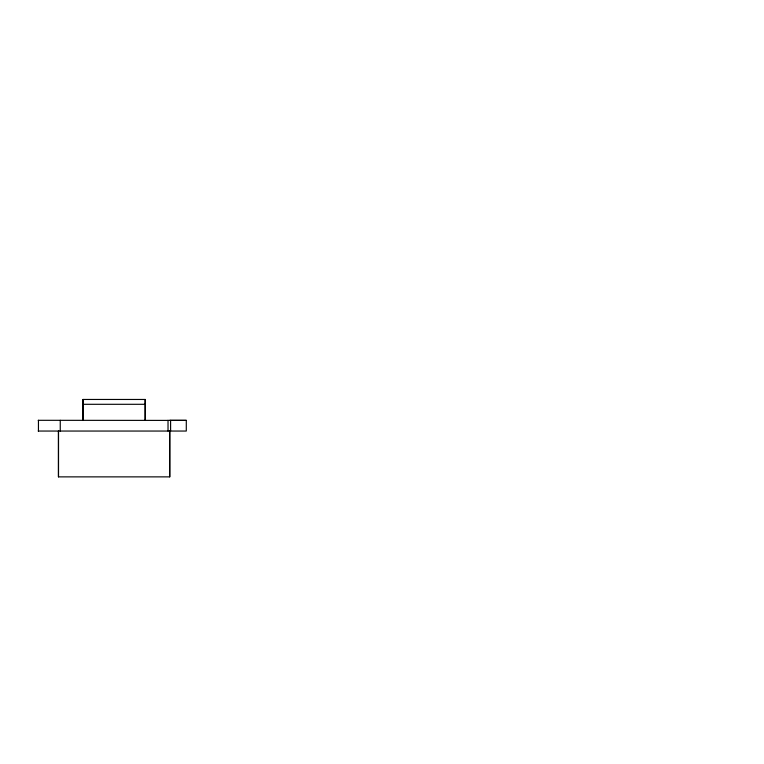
<?xml version="1.0" encoding="UTF-8"?>
<svg xmlns="http://www.w3.org/2000/svg" width="764" height="764" viewBox="0 0 764 764"><rect width="100%" height="100%" fill="white"/><g stroke="black" fill="none" stroke-linecap="round" stroke-linejoin="round"><path stroke-width="1.15" d="M58.475 476.87L58.475 431.049L58.475 476.87L169.732 476.87L169.732 431.049L169.732 476.87M83.085 404.299L145.265 404.299M38.2 420.305L186.292 420.42M38.2 431.049L186.292 431.049L186.292 420.305L169.732 420.305M170.601 420.42L170.601 431.049M168.023 420.305L168.023 431.049M145.265 420.42L145.265 399.467L82.951 399.457L82.951 420.305M145.131 399.457L145.131 420.305M83.085 399.467L83.085 420.42M60.251 420.305L60.251 431.049M38.448 420.305L38.448 431.049"/></g></svg>
